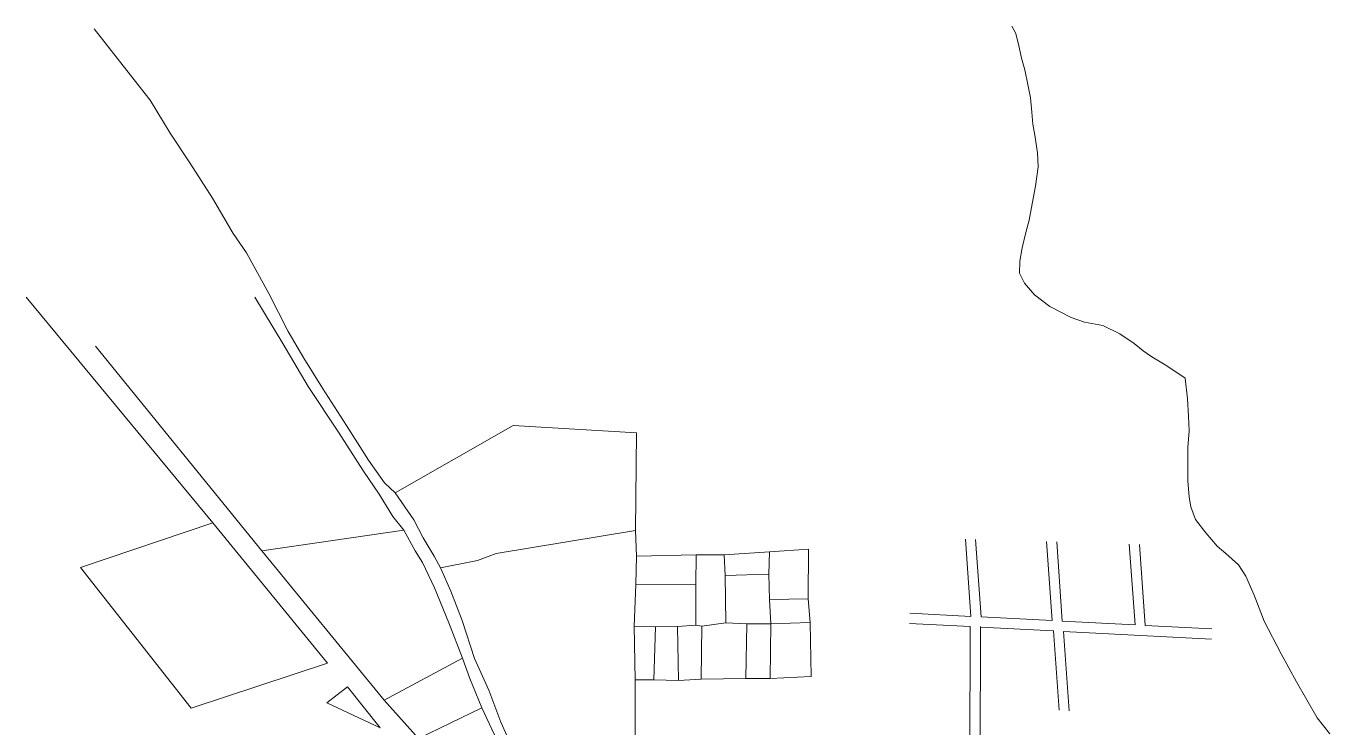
# Model space of a CAD drawing. Header units: millimetres. Extents: x 612493 to 615450, y 1317139 to 1319419.
# Drawn here: x 613566 to 615269, y 1318502 to 1319419 of the extents above; entities that cross this region are included whole.
import ezdxf

# ---------------------------------------------------------------- set-up
doc = ezdxf.new("R2010")
doc.units = ezdxf.units.MM
for name, color, linetype in [('2', 7, 'Continuous'), ('CVL_CUADCON_LIN', 8, 'Continuous'), ('CVL_CUADCON_TIT', 1, 'Continuous')]:
    doc.layers.add(name, color=color, linetype=linetype)

msp = doc.modelspace()

# ---------------------------------------------------------------- linework, layer by layer
at = {"layer": '2', "color": 1, "lineweight": 0}
for p, q in [((614853.3, 1319418.9), (614858.7, 1319409.3)), ((613654.8, 1319415.2), (613702.4, 1319354.7)), ((614858.7, 1319409.3), (614863.1, 1319391.3)), ((614863.1, 1319391.3), (614866, 1319376.8)), ((614866, 1319376.8), (614870.2, 1319361.8)), ((613702.4, 1319354.7), (613727.8, 1319322.1)), ((614870.2, 1319361.8), (614874.3, 1319342.5)), ((614874.3, 1319342.5), (614877.8, 1319325)), ((613727.8, 1319322.1), (613754.2, 1319279)), ((614877.8, 1319325), (614879.6, 1319306.5)), ((614879.6, 1319306.5), (614881, 1319290.7)), ((614881, 1319290.7), (614883.4, 1319276.3)), ((613754.2, 1319279), (613779.6, 1319240.3)), ((614883.4, 1319276.3), (614887.1, 1319253.2)), ((614887.1, 1319253.2), (614887.7, 1319235.1)), ((613779.6, 1319240.3), (613809.3, 1319194)), ((614887.7, 1319235.1), (614884.3, 1319209.7)), ((614884.3, 1319209.7), (614880.1, 1319186.8)), ((613809.3, 1319194), (613836.3, 1319148.1)), ((614880.1, 1319186.8), (614875.9, 1319165.2)), ((614875.9, 1319165.2), (614871.9, 1319149.1)), ((613836.3, 1319148.1), (613854, 1319122.6)), ((614871.9, 1319149.1), (614866.7, 1319129)), ((614866.7, 1319129), (614864, 1319111.7)), ((613854, 1319122.6), (613883, 1319069.6)), ((614864, 1319111.7), (614863.6, 1319096)), ((614863.6, 1319096), (614870, 1319082.8)), ((614870, 1319082.8), (614883.1, 1319067.6)), ((613565.9, 1319064.8), (613809.8, 1318769.9)), ((613901.2, 1319004.4), (613864.5, 1319064.9)), ((613883, 1319069.6), (613908.4, 1319020)), ((614883.1, 1319067.6), (614903.2, 1319052.5)), ((614903.2, 1319052.5), (614930.8, 1319038.2)), ((614930.8, 1319038.2), (614948.3, 1319032.2)), ((614948.3, 1319032.2), (614972.3, 1319027.7)), ((614972.3, 1319027.7), (614994.4, 1319016.7)), ((613908.4, 1319020), (613928.7, 1318985)), ((614994.4, 1319016.7), (615013, 1319004.1)), ((613656.5, 1319000.5), (613873.8, 1318733.4)), ((613934.5, 1318948.2), (613901.2, 1319004.4)), ((615013, 1319004.1), (615024.8, 1318994.5)), ((615024.8, 1318994.5), (615036.3, 1318986.7)), ((613928.7, 1318985), (613953.1, 1318945.8)), ((615036.3, 1318986.7), (615055.7, 1318974.8)), ((615055.7, 1318974.8), (615079.6, 1318959)), ((615079.6, 1318959), (615082.8, 1318932)), ((613973.8, 1318888.4), (613934.5, 1318948.2)), ((613953.1, 1318945.8), (613984.4, 1318896.9)), ((615082.8, 1318932), (615084, 1318909.2)), ((615084, 1318909.2), (615085.1, 1318889.9)), ((614006.6, 1318837.3), (613973.8, 1318888.4)), ((613984.4, 1318896.9), (614013.1, 1318851.6)), ((614047.9, 1318809.3), (614201.9, 1318897.1)), ((614201.9, 1318897.1), (614363.3, 1318887.6)), ((615085.1, 1318889.9), (615083.5, 1318868.3)), ((614363.3, 1318887.6), (614362, 1318759.8)), ((615083.5, 1318868.3), (615083.1, 1318843.9)), ((614027.1, 1318807.2), (614006.6, 1318837.3)), ((614013.1, 1318851.6), (614034.1, 1318822.2)), ((615083.1, 1318843.9), (615083.5, 1318824.8)), ((614034.1, 1318822.2), (614047.9, 1318809.3)), ((615083.5, 1318824.8), (615085.1, 1318803.5)), ((614044.8, 1318778.3), (614027.1, 1318807.2)), ((614047.9, 1318809.3), (614072.5, 1318773.9)), ((615085.1, 1318803.5), (615087, 1318790.8)), ((615087, 1318790.8), (615093.2, 1318774.3)), ((613637.1, 1318711.7), (613809.8, 1318769.9)), ((613809.8, 1318769.9), (613959.8, 1318586.7)), ((614059.4, 1318760.3), (614044.8, 1318778.3)), ((614072.5, 1318773.9), (614084.6, 1318750.1)), ((615093.2, 1318774.3), (615106.7, 1318756.8)), ((613873.8, 1318733.4), (614059.4, 1318760.3)), ((614074.3, 1318733.5), (614059.4, 1318760.3)), ((614362, 1318759.8), (614180, 1318730)), ((614362, 1318759.8), (614363, 1318726.5)), ((615106.7, 1318756.8), (615121.8, 1318739.6)), ((614084.6, 1318750.1), (614099, 1318726.5)), ((614536.7, 1318731.8), (614587.8, 1318735.4)), ((614587.8, 1318735.4), (614587.6, 1318670.6)), ((615121.8, 1318739.6), (615133.1, 1318729.8)), ((613873.8, 1318733.4), (614033.8, 1318538.4)), ((614083.8, 1318718), (614074.3, 1318733.5)), ((614099.2, 1318684.8), (614083.8, 1318718)), ((614099, 1318726.5), (614107.2, 1318711.3)), ((614155.7, 1318720.7), (614107.2, 1318711.3)), ((614180, 1318730), (614155.7, 1318720.7)), ((614363, 1318726.5), (614362.4, 1318689.4)), ((614363, 1318726.5), (614441.2, 1318728.2)), ((614440.9, 1318689.1), (614441.2, 1318728.2)), ((614441.2, 1318728.2), (614477.8, 1318728.1)), ((614477.8, 1318728.1), (614536.7, 1318731.8)), ((614479.2, 1318701), (614477.8, 1318728.1)), ((614535.9, 1318702.8), (614536.7, 1318731.8)), ((614536.7, 1318731.8), (614535.9, 1318702.8)), ((615133.1, 1318729.8), (615149.4, 1318714.9)), ((613781.5, 1318527.8), (613637.1, 1318711.7)), ((614107.2, 1318711.3), (614120.6, 1318680.6)), ((614535.9, 1318702.8), (614479.2, 1318701)), ((614536.8, 1318669.8), (614535.9, 1318702.8)), ((615149.4, 1318714.9), (615159.2, 1318700.2)), ((614118, 1318639.2), (614099.2, 1318684.8)), ((614362.4, 1318689.4), (614360.2, 1318634.7)), ((614362.4, 1318689.4), (614440.9, 1318689.1)), ((614440.9, 1318689.1), (614440.5, 1318636.4)), ((614479.2, 1318701), (614479.8, 1318639.2)), ((615159.2, 1318700.2), (615170, 1318675.4)), ((614120.6, 1318680.6), (614135.5, 1318642.1)), ((614587.6, 1318670.6), (614536.8, 1318669.8)), ((614538.5, 1318638), (614536.8, 1318669.8)), ((614587.6, 1318670.6), (614589.9, 1318639.8)), ((615170, 1318675.4), (615182.9, 1318641.4)), ((614136.1, 1318593.1), (614118, 1318639.2)), ((614135.5, 1318642.1), (614151.8, 1318592.6)), ((614360.2, 1318634.7), (614361.6, 1318564.9)), ((614388.1, 1318634.1), (614360.2, 1318634.7)), ((614385.8, 1318565), (614388.1, 1318634.1)), ((614416.6, 1318634.5), (614388.1, 1318634.1)), ((614440.5, 1318636.4), (614416.6, 1318634.5)), ((614418, 1318563.9), (614416.6, 1318634.5)), ((614440.5, 1318636.4), (614448.6, 1318635)), ((614447.5, 1318565.6), (614448.6, 1318635)), ((614448.6, 1318635), (614479.8, 1318639.2)), ((614479.8, 1318639.2), (614507.3, 1318638.1)), ((614506.2, 1318566.4), (614507.3, 1318638.1)), ((614507.3, 1318638.1), (614538.5, 1318638)), ((614537.9, 1318566.6), (614538.5, 1318638)), ((614538.5, 1318638), (614589.9, 1318639.8)), ((614589.9, 1318639.8), (614591.3, 1318569.2)), ((615182.9, 1318641.4), (615205.2, 1318598.6)), ((613959.8, 1318586.7), (613781.5, 1318527.8)), ((614033.8, 1318538.4), (614136.1, 1318593.1)), ((614145.4, 1318566.7), (614136.1, 1318593.1)), ((614151.8, 1318592.6), (614170.4, 1318551.1)), ((615205.2, 1318598.6), (615225.3, 1318562.1)), ((614161.1, 1318528.4), (614145.4, 1318566.7)), ((614385.8, 1318565), (614361.6, 1318564.9)), ((614361.6, 1318564.9), (614361.7, 1318331.1)), ((614418, 1318563.9), (614385.8, 1318565)), ((614447.5, 1318565.6), (614418, 1318563.9)), ((614506.2, 1318566.4), (614447.5, 1318565.6)), ((614537.9, 1318566.6), (614506.2, 1318566.4)), ((614591.3, 1318569.2), (614537.9, 1318566.6)), ((614170.4, 1318551.1), (614185.9, 1318509.5)), ((615225.3, 1318562.1), (615252.2, 1318515)), ((614033.8, 1318538.4), (614078.3, 1318488.3)), ((614078.3, 1318488.3), (614161.1, 1318528.4)), ((614197.1, 1318451.6), (614161.1, 1318528.4)), ((615252.2, 1318515), (615268.9, 1318494.2)), ((614185.9, 1318509.5), (614211.9, 1318452.2))]:
    msp.add_line(p, q, dxfattribs=at)
at = {"layer": 'CVL_CUADCON_LIN', "color": 1, "lineweight": 0, "ltscale": 0.5}
for p, q in [((614799.9, 1318647.6), (614792.7, 1318748.7)), ((614813.2, 1318646.9), (614806, 1318748.3)), ((614906, 1318642.1), (614898.7, 1318745.5)), ((614919.3, 1318641.4), (614912, 1318745.1)), ((615014.3, 1318636.5), (615006.8, 1318742.2)), ((615027.6, 1318635.8), (615020.1, 1318741.8)), ((614720.3, 1318651.7), (614799.9, 1318647.6)), ((614719.6, 1318638.5), (614799.2, 1318634.4)), ((614798.5, 1318366.7), (614799.2, 1318634.4)), ((614811.7, 1318366.6), (614812.4, 1318634.3)), ((614812.5, 1318633.7), (614907.8, 1318628.8)), ((614813.2, 1318646.9), (614906, 1318642.1)), ((614919.3, 1318641.4), (615014.3, 1318636.5)), ((615027.6, 1318635.8), (615114.7, 1318631.3)), ((614915.1, 1318525.1), (614907.8, 1318628.8)), ((614921.1, 1318628.1), (615114.1, 1318618.1)), ((614928.5, 1318524.4), (614921.1, 1318628.1))]:
    msp.add_line(p, q, dxfattribs=at)
at = {"layer": 'CVL_CUADCON_TIT', "color": 1, "lineweight": 0, "ltscale": 0.5}
for p, q in [((613985.6, 1318555.6), (613958.7, 1318534.7)), ((614028.5, 1318502), (613985.6, 1318555.6)), ((613958.7, 1318534.7), (614028.5, 1318502))]:
    msp.add_line(p, q, dxfattribs=at)

doc.saveas('drawing.dxf')
